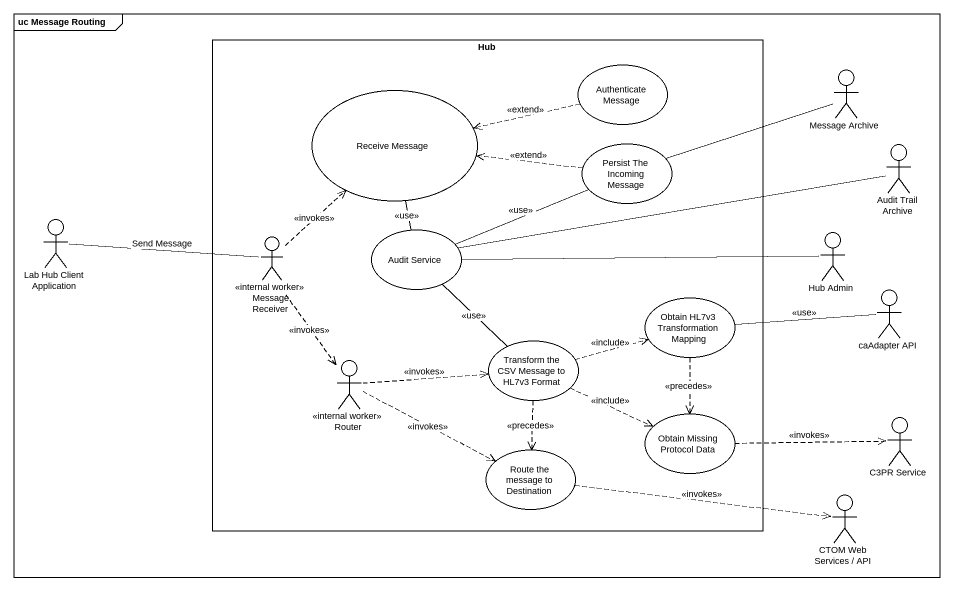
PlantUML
@startuml
mainframe uc Message Routing
rectangle Hub {
  usecase "Receive Message" as Receive_Message
  usecase "Authenticate Message" as Authenticate_Message
  usecase "Persist The Incoming Message" as Persist_The_Incoming_Message
  actor "Message Receiver" as Message_Receiver <<internal worker>>
  usecase "Audit Service" as Audit_Service
  usecase "Obtain HL7v3 Transformation Mapping" as Obtain_HL7v3_Transformation
  actor Router <<internal worker>>
  usecase "Transform the CSV Message to HL7v3 Format" as Transform_the_CSV_Message
  usecase "Obtain Missing Protocol Data" as Obtain_Missing_Protocol_Data
  usecase "Route the message to Destination" as Route_the_message_to
}
actor "Message Archive" as Message_Archive
actor "Audit Trail Archive" as Audit_Trail_Archive
actor "Lab Hub Client Application" as Lab_Hub_Client_Application
actor "Hub Admin" as Hub_Admin
actor "caAdapter API" as caAdapter_API
actor "C3PR Service" as C3PR_Service
actor "CTOM Web Services / API" as CTOM_Web_Services_API
Receive_Message -- Audit_Service : <<use>>
Authenticate_Message .left.> Receive_Message : <<extend>>
Persist_The_Incoming_Message .left.> Receive_Message : <<extend>>
Persist_The_Incoming_Message -right- Message_Archive
Lab_Hub_Client_Application -right- Message_Receiver : Send Message
Message_Receiver .up.> Receive_Message : <<invokes>>
Message_Receiver ..> Router : <<invokes>>
Audit_Service -right- Persist_The_Incoming_Message : <<use>>
Audit_Service -right- Audit_Trail_Archive
Audit_Service -right- Hub_Admin
Obtain_HL7v3_Transformation -right- caAdapter_API : <<use>>
Obtain_HL7v3_Transformation ..> Obtain_Missing_Protocol_Data : <<precedes>>
Router .right.> Transform_the_CSV_Message : <<invokes>>
Router .right.> Route_the_message_to : <<invokes>>
Transform_the_CSV_Message -up- Audit_Service : <<use>>
Transform_the_CSV_Message .right.> Obtain_HL7v3_Transformation : <<include>>
Transform_the_CSV_Message .right.> Obtain_Missing_Protocol_Data : <<include>>
Transform_the_CSV_Message ..> Route_the_message_to : <<precedes>>
Obtain_Missing_Protocol_Data .right.> C3PR_Service : <<invokes>>
Route_the_message_to .right.> CTOM_Web_Services_API : <<invokes>>
@enduml
